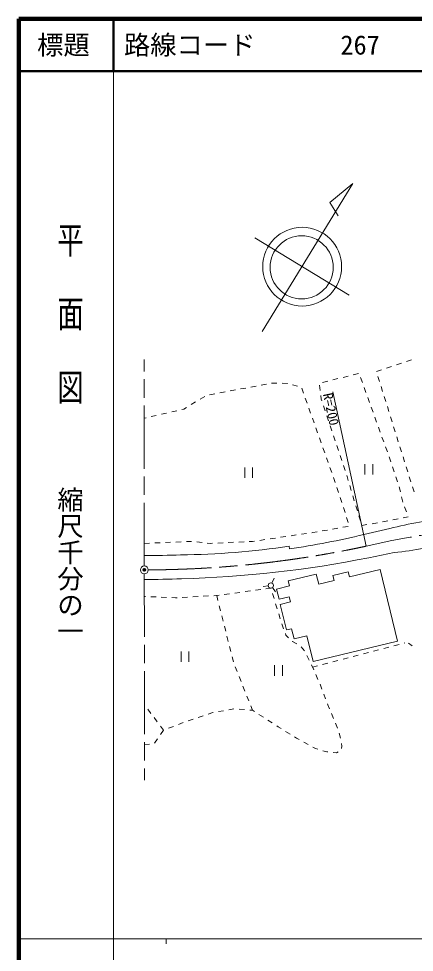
# Model space of a CAD drawing. Units: millimetres, scale not verified. Extents: x 40000 to 680000, y 20000 to 380000.
# Drawn here: x 40000 to 115182, y 202409 to 380000 of the extents above; entities that cross this region are included whole.
import ezdxf
from ezdxf.enums import TextEntityAlignment as Align

# ---------------------------------------------------------------- set-up
doc = ezdxf.new("R2010")
doc.units = ezdxf.units.MM
doc.header["$LTSCALE"] = 1000
doc.header["$PDMODE"] = 32
doc.header["$PDSIZE"] = 500
doc.linetypes.add('CHAIN', pattern=[18.5, 12, -1.5, 3.5, -1.5])
for name, color, linetype, lineweight in [('M-BGD', 7, 'Continuous', 13), ('M-BMK', 2, 'CHAIN', 13), ('M-BMK-SRVR', 3, 'Continuous', 13), ('M-TTL', 2, 'Continuous', 140), ('M-TTL-BAND', 7, 'Continuous', 13), ('M-TTL-LINE', 7, 'Continuous', 50)]:
    doc.layers.add(name, color=color, linetype=linetype, lineweight=lineweight)
doc.layers.add('M-OTRS', color=6, linetype='Continuous')
doc.layers.add('M-TTL-TXT', color=7, linetype='Continuous')
doc.styles.add('@ＭＳ ゴシック', font='')
doc.styles.add('ＭＳ ゴシック', font='')
doc.styles.get('@ＭＳ ゴシック').set_extended_font_data('@MS Gothic')
doc.styles.get('ＭＳ ゴシック').set_extended_font_data('MS Gothic')

msp = doc.modelspace()

# ---------------------------------------------------------------- linework, layer by layer
at = {"layer": 'M-BGD'}
for p, q in [((86291, 320486), (103470, 348663)), ((103470, 348663), (99135, 345020)), ((99135, 345020), (100723, 342476)), ((84875, 338317), (102790, 327395)), ((111784, 314160), (112731, 314482)), ((113678, 314803), (114625, 315125)), ((107996, 312875), (108943, 313196)), ((109890, 313518), (110837, 313839)), ((98722, 311055), (97751, 310816)), ((100664, 311533), (99693, 311294)), ((102606, 312010), (101635, 311772)), ((104548, 312488), (103577, 312249)), ((105317, 310777), (104978, 311718)), ((108570, 310977), (108272, 311931)), ((79225, 309011), (78242, 308828)), ((81192, 309378), (80209, 309195)), ((83158, 309745), (82175, 309562)), ((85124, 310112), (84141, 309928)), ((87090, 310479), (86107, 310295)), ((88229, 310691), (88073, 310662)), ((89070, 310669), (88229, 310691)), ((91014, 310619), (90069, 310643)), ((91068, 310606), (91014, 310619)), ((93010, 310130), (92039, 310368)), ((94135, 308749), (93800, 309692)), ((97193, 310287), (97298, 309292)), ((105994, 308895), (105655, 309836)), ((109166, 309067), (108868, 310022)), ((75355, 308102), (74473, 307631)), ((77259, 308644), (76276, 308461)), ((94803, 306865), (94469, 307807)), ((97404, 308298), (97474, 307629)), ((97474, 307629), (97578, 307318)), ((106053, 279670), (99711, 308992)), ((106671, 307014), (106332, 307954)), ((109762, 307158), (109464, 308113)), ((71354, 305708), (71028, 305634)), ((71917, 306062), (71354, 305708)), ((73610, 307127), (72763, 306595)), ((95472, 304980), (95138, 305922)), ((97896, 306370), (98213, 305422)), ((107348, 305132), (107009, 306073)), ((110358, 305249), (110060, 306204)), ((64200, 304089), (63860, 304012)), ((66151, 304530), (65176, 304309)), ((68102, 304972), (67126, 304751)), ((70052, 305413), (69077, 305192)), ((96141, 303095), (95807, 304037)), ((98530, 304473), (98847, 303525)), ((108025, 303250), (107687, 304191)), ((110954, 303340), (110656, 304294)), ((96810, 301210), (96476, 302153)), ((99164, 302577), (99482, 301628)), ((108702, 301368), (108364, 302309)), ((111550, 301431), (111252, 302385)), ((97479, 299325), (97144, 300268)), ((99799, 300680), (100116, 299732)), ((109379, 299486), (109041, 300427)), ((112145, 299521), (111848, 300476)), ((98148, 297440), (97813, 298383)), ((100433, 298783), (100750, 297835)), ((110056, 297604), (109718, 298545)), ((112741, 297612), (112443, 298567)), ((101068, 296887), (101385, 295938)), ((110707, 295713), (110383, 296659)), ((113337, 295703), (113039, 296658)), ((98817, 295556), (98482, 296498)), ((101702, 294990), (102019, 294041)), ((105788, 295284), (105788, 293284)), ((107288, 295284), (107288, 293284)), ((82946, 294632), (82946, 292632)), ((84446, 294632), (84446, 292632)), ((99485, 293671), (99151, 294613)), ((102336, 293093), (102393, 292926)), ((111354, 293821), (111031, 294767)), ((113933, 293794), (113635, 294749)), ((100154, 291786), (99820, 292728)), ((102393, 292926), (102630, 292137)), ((112002, 291928), (111678, 292874)), ((114529, 291885), (114231, 292839)), ((100789, 289890), (100483, 290842)), ((102918, 291180), (103207, 290222)), ((112540, 290005), (112314, 290979)), ((115125, 289976), (114827, 290930)), ((101400, 287985), (101095, 288937)), ((103495, 289265), (103783, 288307)), ((112992, 288056), (112766, 289030)), ((102012, 286081), (101706, 287033)), ((104071, 287349), (104360, 286392)), ((113684, 286180), (113337, 287118)), ((102623, 284177), (102317, 285129)), ((104648, 285434), (104936, 284477)), ((109140, 284309), (110123, 284493)), ((111106, 284677), (112089, 284861)), ((113072, 285045), (114037, 285225)), ((114037, 285225), (114031, 285242)), ((95904, 282256), (96693, 282393)), ((97679, 282564), (98664, 282736)), ((99649, 282907), (100634, 283078)), ((101620, 283249), (102605, 283420)), ((105208, 283574), (106191, 283758)), ((105575, 281879), (110522, 283022)), ((107174, 283942), (108157, 284126)), ((84446, 280571), (84824, 280627)), ((85814, 280773), (86803, 280918)), ((87792, 281063), (88782, 281209)), ((89771, 281354), (90760, 281500)), ((91750, 281645), (92739, 281791)), ((93729, 281936), (94718, 282082)), ((95707, 282227), (95904, 282256)), ((63872, 280186), (64871, 280229)), ((65870, 280273), (66869, 280316)), ((67868, 280360), (68867, 280403)), ((69866, 280446), (70865, 280490)), ((71864, 280533), (72863, 280577)), ((73858, 280521), (74850, 280393)), ((75842, 280266), (76414, 280193)), ((76414, 280193), (76837, 280213)), ((77836, 280260), (78835, 280307)), ((79833, 280354), (80832, 280401)), ((81831, 280448), (82830, 280495)), ((83829, 280542), (84446, 280571)), ((91424, 279646), (91494, 279151)), ((106530, 277461), (111357, 278432)), ((88122, 272636), (88528, 273550)), ((96561, 274353), (91214, 273065)), ((96561, 274353), (97029, 272409)), ((102628, 274786), (99711, 274084)), ((99711, 274084), (99946, 273111)), ((102628, 274786), (102862, 273814)), ((108695, 275220), (102862, 273814)), ((108695, 275220), (111975, 261609)), ((87422, 272127), (86428, 272022)), ((88214, 271775), (88802, 270967)), ((91448, 272092), (89017, 271507)), ((91214, 273065), (91448, 272092)), ((99946, 273111), (97029, 272409)), ((64102, 270090), (63877, 270099)), ((66100, 270002), (65101, 270046)), ((68098, 269914), (67099, 269958)), ((72093, 269964), (71094, 269909)), ((74089, 270076), (73091, 270020)), ((76086, 270187), (75088, 270131)), ((77594, 270271), (77085, 270243)), ((78079, 270338), (77594, 270271)), ((77632, 270277), (77876, 269307)), ((80061, 270609), (79070, 270473)), ((82043, 270880), (81052, 270744)), ((84024, 271151), (83033, 271015)), ((86006, 271422), (85015, 271286)), ((87895, 271680), (86997, 271557)), ((87923, 271591), (87895, 271680)), ((88519, 269682), (88221, 270636)), ((89017, 271507), (89486, 269562)), ((91430, 270031), (89486, 269562)), ((91430, 270031), (91665, 269059)), ((69828, 269838), (69097, 269870)), ((70096, 269853), (69828, 269838)), ((78119, 268337), (78363, 267367)), ((89115, 267773), (88817, 268727)), ((91665, 269059), (89720, 268590)), ((89720, 268590), (90892, 263729)), ((78607, 266397), (78851, 265428)), ((89711, 265864), (89413, 266818)), ((90348, 263968), (90020, 264913)), ((79095, 264458), (79339, 263488)), ((90777, 262733), (90677, 263024)), ((91864, 263964), (90892, 263729)), ((91864, 263964), (92332, 262019)), ((79583, 262518), (79826, 261548)), ((91276, 262252), (90777, 262733)), ((92027, 261528), (91996, 261558)), ((92881, 261097), (92027, 261528)), ((94763, 262605), (92332, 262019)), ((94763, 262605), (95934, 257744)), ((111975, 261609), (95934, 257744)), ((113246, 261214), (113372, 261247)), ((114054, 261219), (114759, 260710)), ((70854, 259638), (70854, 257638)), ((72354, 259638), (72354, 257638)), ((80070, 260578), (80314, 259609)), ((94293, 259738), (93672, 260522)), ((105504, 259198), (106472, 259450)), ((107439, 259702), (108407, 259954)), ((109375, 260206), (110342, 260458)), ((111310, 260710), (112278, 260962)), ((80558, 258639), (80802, 257669)), ((95212, 257965), (94766, 258860)), ((99698, 257685), (100665, 257938)), ((101633, 258190), (102601, 258442)), ((103568, 258694), (104536, 258946)), ((81140, 256730), (81509, 255800)), ((88607, 257008), (88607, 255008)), ((90107, 257008), (90107, 255008)), ((96061, 256154), (95652, 257067)), ((95827, 256677), (96794, 256929)), ((97762, 257181), (98730, 257433)), ((81879, 254871), (82248, 253942)), ((96877, 254329), (96469, 255242)), ((82618, 253013), (82987, 252083)), ((97288, 253410), (97286, 253416)), ((97632, 252478), (97288, 253410)), ((83356, 251154), (83726, 250225)), ((98323, 250601), (97977, 251539)), ((63921, 249441), (63887, 249486)), ((65127, 247846), (64524, 248644)), ((79925, 248528), (80911, 248697)), ((81905, 248666), (82901, 248579)), ((84095, 249296), (84433, 248446)), ((98742, 249464), (98669, 249663)), ((99046, 248737), (98742, 249464)), ((66334, 246251), (65730, 247049)), ((74119, 247085), (75068, 247400)), ((76017, 247715), (76924, 248016)), ((76924, 248016), (76968, 248023)), ((77954, 248192), (78939, 248360)), ((83897, 248493), (84433, 248446)), ((84433, 248446), (84822, 248197)), ((85665, 247658), (86507, 247119)), ((99819, 246892), (99433, 247814)), ((67540, 244656), (66937, 245453)), ((68487, 245021), (69420, 245382)), ((70353, 245742), (71285, 246102)), ((72221, 246456), (73170, 246771)), ((87349, 246580), (88192, 246041)), ((89034, 245502), (89315, 245322)), ((89315, 245322), (89881, 244971)), ((100591, 245047), (100205, 245970)), ((66969, 243853), (67540, 244656)), ((67540, 244656), (67554, 244661)), ((90731, 244443), (91580, 243916)), ((92430, 243388), (92822, 243145)), ((101126, 243130), (100929, 244110)), ((63890, 241854), (64882, 241985)), ((65809, 242224), (66389, 243039)), ((92822, 243145), (93293, 242883)), ((94167, 242398), (95041, 241912)), ((101426, 241635), (101323, 242149)), ((101363, 241164), (101426, 241635)), ((95915, 241427), (96400, 241157)), ((96400, 241157), (96828, 241034)), ((97789, 240757), (98565, 240534)), ((98565, 240534), (98756, 240514)), ((99751, 240411), (100419, 240342)), ((100419, 240342), (100697, 240516))]:
    msp.add_line(p, q, dxfattribs=at)
for centre, radius in [((93869, 332834), 7493), ((93779, 332704), 5995), ((87919, 272179), 500)]:
    msp.add_circle(centre, radius, dxfattribs=at)
for centre, radius, start, end in [((139051, 166122), 120331, 98.22968, 103.71478), ((68684, 434594), 157108, 278.34831, 283.58064), ((68681, 434615), 156629, 270.76647, 278.34907), ((94915, 414256), 136816, 276.9024, 281.71405), ((63777, 475151), 197275, 270.02782, 272.03328), ((65222, 484248), 210872, 271.55324, 281.29685), ((63777, 475151), 201825, 270.02782, 272.03328)]:
    msp.add_arc(centre, radius, start, end, dxfattribs=at)
at = {"layer": 'M-BMK'}
for p, q in [((63874, 275901), (63855, 315151)), ((106053, 279670), (110940, 280727)), ((63875, 274401), (63894, 235151))]:
    msp.add_line(p, q, dxfattribs=at)
for centre, radius, start, end in [((454719, -1608567), 1920317, 99.64814, 100.31283), ((63777, 475151), 200000, 270.24268, 282.20307)]:
    msp.add_arc(centre, radius, start, end, dxfattribs=at)
at = {"layer": 'M-BMK-SRVR'}
msp.add_circle((63874, 275151), 750, dxfattribs=at)
msp.add_point((63874, 275151), dxfattribs=at)
at = {"layer": 'M-OTRS'}
msp.add_point((63874, 275151), dxfattribs=at)
at = {"layer": 'M-TTL'}
for p, q in [((40000, 380000), (40000, 20000)), ((680000, 380000), (40000, 380000))]:
    msp.add_line(p, q, dxfattribs=at)
at = {"layer": 'M-TTL-BAND'}
for p, q in [((58000, 370000), (58000, 20000)), ((40000, 205000), (579000, 205000)), ((68000, 205000), (68000, 204000))]:
    msp.add_line(p, q, dxfattribs=at)
at = {"layer": 'M-TTL-LINE'}
for p, q in [((58000, 380000), (58000, 370000)), ((40000, 370000), (680000, 370000))]:
    msp.add_line(p, q, dxfattribs=at)

# ---------------------------------------------------------------- texts
at = {"layer": 'M-BGD', "style": 'ＭＳ ゴシック'}
msp.add_text('R=200', height=1833, rotation=282.203, dxfattribs=at).set_placement((97268, 308464), align=Align.BOTTOM_LEFT)
at = {"layer": 'M-TTL-BAND', "style": '@ＭＳ ゴシック', "width": 1.4}
msp.add_text('平  面  図', height=3666, rotation=270, dxfattribs=at).set_placement((49777, 306475), align=Align.MIDDLE_RIGHT)
at = {"layer": 'M-TTL-BAND', "style": '@ＭＳ ゴシック'}
msp.add_text('縮尺千分の一', height=3666, rotation=270, dxfattribs=at).set_placement((49777, 261030), align=Align.MIDDLE_RIGHT)
at = {"layer": 'M-TTL-TXT', "style": 'ＭＳ ゴシック'}
msp.add_text('標題', height=3666, dxfattribs=at).set_placement((48500, 375000), align=Align.MIDDLE_CENTER)
for s, p in [('路線コード', (60000, 375000)), ('267', (101142, 375000))]:
    msp.add_text(s, height=3666, dxfattribs=at).set_placement(p, align=Align.MIDDLE_LEFT)

doc.saveas('drawing.dxf')
